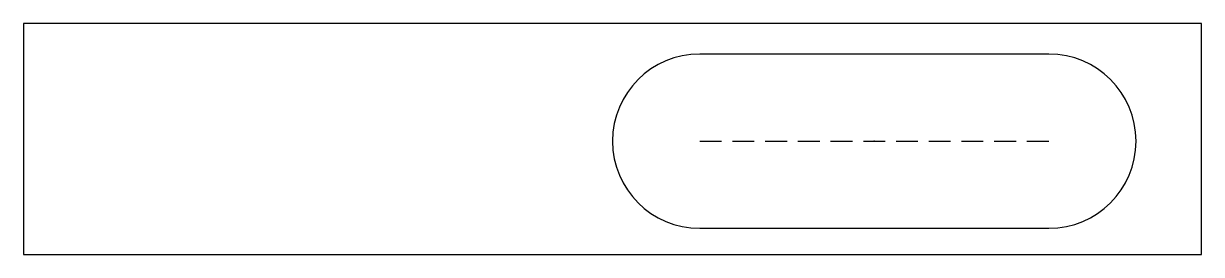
# Model space of a CAD drawing. Header units: millimetres. Extents: x 1.5 to 28.5, y 14.1 to 19.4.
import ezdxf

# ---------------------------------------------------------------- set-up
doc = ezdxf.new("R2010")
doc.units = ezdxf.units.MM
doc.linetypes.add('DASHED', pattern=[0.75, 0.5, -0.25])
doc.layers.get('0').update_dxf_attribs({"linetype": 'CONTINUOUS'})

msp = doc.modelspace()

# ---------------------------------------------------------------- linework, layer by layer
at = {"linetype": 'DASHED'}
msp.add_line((17, 16.7), (25, 16.7), dxfattribs=at)
msp.add_lwpolyline([(28.5, 14.1), (28.5, 19.4), (1.5, 19.4), (1.5, 14.1)], close=True)
msp.add_lwpolyline([(17, 14.7), (25, 14.7, 1), (25, 18.7), (17, 18.7, 1)], format="xyb", close=True)
msp.add_point((21, 16.7))

doc.saveas('drawing.dxf')
